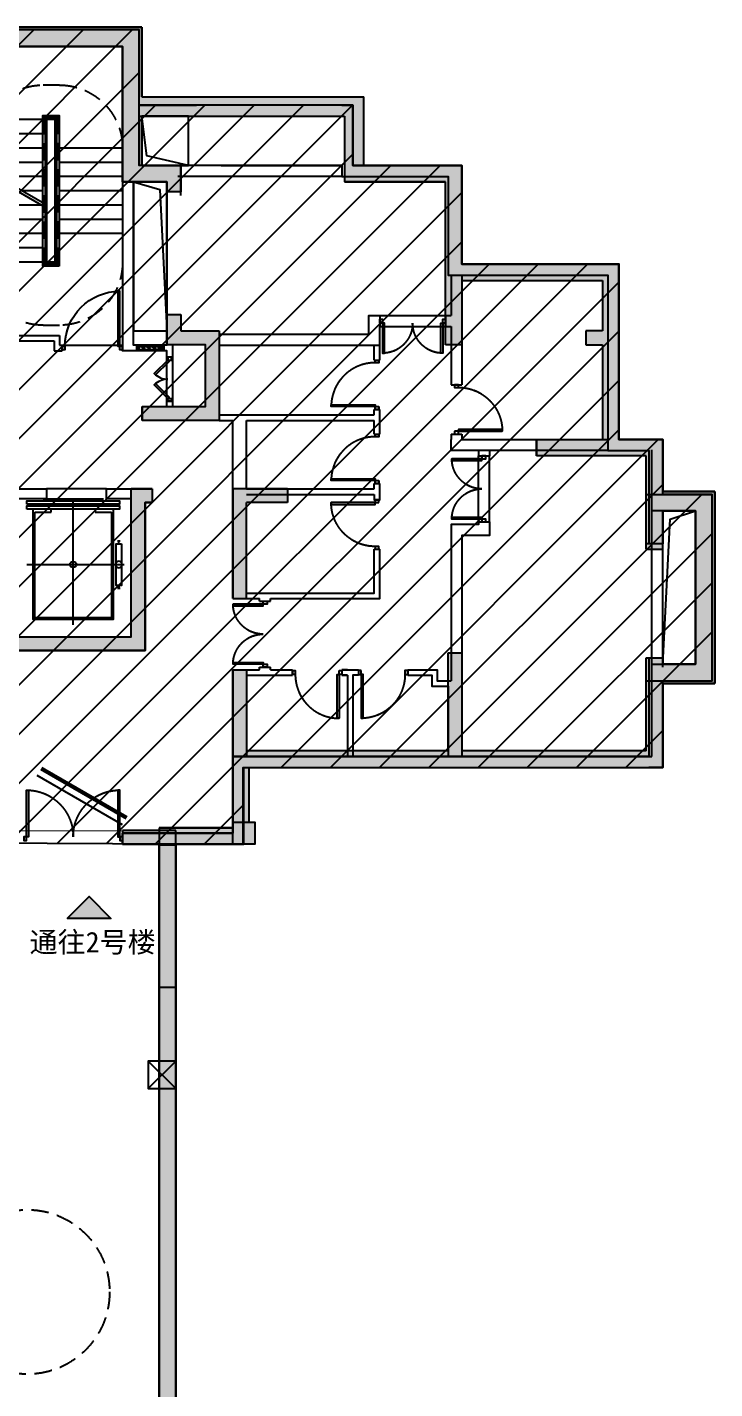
# Model space of a CAD drawing. Header units: millimetres. Extents: x 693907 to 1906102, y -24098 to 332602.
# Drawn here: x 914609 to 927147, y 193076 to 217910 of the extents above; entities that cross this region are included whole.
import ezdxf
from ezdxf.enums import TextEntityAlignment as Align
from ezdxf.xclip import XClip

# ---------------------------------------------------------------- set-up
doc = ezdxf.new("R2010")
doc.units = ezdxf.units.MM
doc.header["$LTSCALE"] = 100
doc.header["$XCLIPFRAME"] = 0
doc.linetypes.add('A6-DK-B1F$0$HIDDEN2', pattern=[4.7625, 3.175, -1.5875])
doc.linetypes.add('XG-130-CORE-B1F(right-6900)$0$XG-14CORE-SF$0$X1-CORE-SF$0$HIDDEN2', pattern=[4.7625, 3.175, -1.5875])
for name, color, linetype in [('-ACO-TTLB', 153, 'Continuous'), ('2#-HW-B1F$0$S-HATCH-X', 251, 'Continuous'), ('2#-HW-B1F$0$S-WALL-S', 4, 'Continuous'), ('2#-W-B1F$0$S-COLUMN-S', 2, 'Continuous'), ('2#-W-B1F$0$S-WALL-S', 4, 'Continuous'), ('A-HATCH', 251, 'Continuous'), ('A-ROOM-IDEN', 31, 'Continuous'), ('A-WIND-IDEN', 244, 'Continuous'), ('A6-DK-B1F$0$A-CONC', 30, 'Continuous'), ('A6-DK-B1F$0$A-TRACK', 77, 'A6-DK-B1F$0$HIDDEN2'), ('A6-DK-renfang-B1F$0$-ACO-LINE', 137, 'Continuous'), ('A6-DK-renfang-B1F$0$PUB_HATCH', 8, 'Continuous'), ('A6-DK-renfang-B1F$0$WALL', 9, 'Continuous'), ('A6-W-B1$0$S-WALL-S', 4, 'Continuous'), ('X2-B1F$0$A-CONC', 30, 'Continuous'), ('X2-B1F$0$A-HOLE-FLOR', 242, 'Continuous'), ('X2-B1F$0$A-WALL', 2, 'Continuous'), ('X2-B1F$0$xref(dwg引用图层)', 7, 'Continuous'), ('XA6-130-S-B1F$0$A-CONC', 30, 'Continuous'), ('XA6-130-S-B1F$0$A-DOOR', 190, 'Continuous'), ('XA6-130-S-B1F$0$A-HOLE-FLOR', 242, 'Continuous'), ('XA6-130-S-B1F$0$A-STAIR', 142, 'Continuous'), ('XA6-130-S-B1F$0$A-WALL', 2, 'Continuous'), ('XG-130-CORE-B1F(right-6900)$0$A-DOOR', 190, 'Continuous'), ('XG-130-CORE-B1F(right-6900)$0$A-EVTR', 193, 'Continuous'), ('XG-130-CORE-B1F(right-6900)$0$A-HOLE-FLOR', 242, 'Continuous'), ('XG-130-CORE-B1F(right-6900)$0$A-SILL', 135, 'Continuous'), ('XG-130-CORE-B1F(right-6900)$0$A-STAIR', 142, 'Continuous'), ('XG-130-CORE-B1F(right-6900)$0$A-WALL', 2, 'Continuous'), ('XG-130-CORE-B1F(right-6900)$0$XG-14CORE-SF$0$A-STAIR', 142, 'Continuous'), ('XG-130-CORE-B1F(right-6900)$0$XG-14CORE-SF$0$X1-CORE-SF$0$A-INDEX', 134, 'Continuous'), ('XG-130-CORE-B1F(right-6900)$0$XG-14CORE-SF$0$X1-CORE-SF$0$A-RAIL', 55, 'Continuous'), ('XG-130-CORE-B1F(right-6900)$0$XG-14CORE-SF$0$X1-CORE-SF$0$A-STAIR', 142, 'Continuous'), ('XG-130-CORE-B1F(right-6900)$0$XU-3A-28F-SF$0$A-WIND', 126, 'Continuous'), ('xref(dwg引用图层)', 7, 'Continuous')]:
    doc.layers.add(name, color=color, linetype=linetype)
for name, color, linetype, plot in [('2#-HW-B1F$0$S-EDIT', 241, 'Continuous', False), ('A6-W-B1$0$S-EDIT', 241, 'Continuous', False), ('XG-130-CORE-B1F(right-6900)$0$XG-14CORE-SF$0$X1-CORE-SF$0$-ACO-PLTW', 220, 'XG-130-CORE-B1F(right-6900)$0$XG-14CORE-SF$0$X1-CORE-SF$0$HIDDEN2', False)]:
    doc.layers.add(name, color=color, linetype=linetype, plot=plot)
doc.styles.add('华文细黑', font='STXIHEI.TTF')

# ---------------------------------------------------------------- blocks, each defined once
blk = doc.blocks.new('*U95')
at = {"linetype": 'ByBlock', "lineweight": -2}
for points in [[(0, -35), (50, -35), (50, 35), (0, 35)], [(1150, -35), (1200, -35), (1200, 35), (1150, 35)], [(85, -585), (85, -35), (50, -35), (50, -585)], [(1115, -585), (1115, -35), (1150, -35), (1150, -585)]]:
    blk.add_lwpolyline(points, close=True, dxfattribs=at)
for centre, start, end in [((50, -35), 270, 0), ((1150, -35), 180, 270)]:
    blk.add_arc(centre, 550, start, end, dxfattribs=at)
blk = doc.blocks.new('*U103')
for points in [[(-900, 35), (-850, 35), (-850, -35), (-900, -35)], [(-50, 35), (0, 35), (0, -35), (-50, -35)], [(-85, -835), (-85, -35), (-50, -35), (-50, -835)]]:
    blk.add_lwpolyline(points, close=True)
blk.add_arc((-50, -35), 800, 180, 270)
blk = doc.blocks.new('*U104')
at = {"linetype": 'ByBlock', "lineweight": -2}
for points in [[(85, 885), (85, 35), (50, 35), (50, 885)], [(1715, 885), (1715, 35), (1750, 35), (1750, 885)], [(0, 35), (50, 35), (50, -35), (0, -35)], [(1750, 35), (1800, 35), (1800, -35), (1750, -35)]]:
    blk.add_lwpolyline(points, close=True, dxfattribs=at)
for centre, start, end in [((50, 35), 0, 90), ((1750, 35), 90, 180)]:
    blk.add_arc(centre, 850, start, end, dxfattribs=at)
blk = doc.blocks.new('*U105')
at = {"linetype": 'ByBlock', "lineweight": -2}
for points in [[(85, 585), (85, 35), (50, 35), (50, 585)], [(1115, 585), (1115, 35), (1150, 35), (1150, 585)], [(0, 35), (50, 35), (50, -35), (0, -35)], [(1150, 35), (1200, 35), (1200, -35), (1150, -35)]]:
    blk.add_lwpolyline(points, close=True, dxfattribs=at)
for centre, start, end in [((50, 35), 0, 90), ((1150, 35), 90, 180)]:
    blk.add_arc(centre, 550, start, end, dxfattribs=at)
blk = doc.blocks.new('*U100')
for points in [[(-900, 35), (-850, 35), (-850, -35), (-900, -35)], [(-50, 35), (0, 35), (0, -35), (-50, -35)], [(-85, -835), (-85, -35), (-50, -35), (-50, -835)]]:
    blk.add_lwpolyline(points, close=True)
blk.add_arc((-50, -35), 800, 180, 270)
blk = doc.blocks.new('*U98')
for points in [[(-815, 835), (-815, 35), (-850, 35), (-850, 835)], [(-850, -35), (-900, -35), (-900, 35), (-850, 35)], [(0, -35), (-50, -35), (-50, 35), (0, 35)]]:
    blk.add_lwpolyline(points, close=True)
blk.add_arc((-850, 35), 800, 0, 90)
blk = doc.blocks.new('XA6-130-S-B1F')
at = {"layer": 'XA6-130-S-B1F$0$A-CONC'}
blk.add_lwpolyline([(32830, 110), (34840, 110), (34840, 1510), (42480, 1510)], dxfattribs=at)
at = {"layer": 'XA6-130-S-B1F$0$A-HOLE-FLOR'}
blk.add_lwpolyline([(36830, 13190), (34630, 13190), (34630, 12290), (36830, 12290)], close=True, dxfattribs=at)
blk.add_lwpolyline([(34630, 13190), (36615, 13024), (36830, 12290)], dxfattribs=at)
at = {"layer": 'XA6-130-S-B1F$0$A-STAIR'}
for points in [[(37520, 9550), (38720, 9550)], [(37520, 9350), (38720, 9350)], [(39320, 5790), (39320, 6990)], [(39520, 5790), (39520, 6990)]]:
    blk.add_lwpolyline(points, dxfattribs=at)
at = {"layer": 'XA6-130-S-B1F$0$A-WALL'}
for points in [[(33130, 13390), (37030, 13390), (37030, 12290), (39020, 12290), (39020, 10490), (41880, 10490)], [(33130, 13190), (36830, 13190), (36830, 12090), (38770, 12090), (38770, 10290), (41680, 10290), (41680, 7090), (42430, 7090), (42430, 5389)], [(36830, 12290), (33840, 12290)], [(36830, 12290), (33840, 12290)], [(36830, 12090), (33840, 12090)], [(36830, 12090), (33840, 12090)], [(38820, 10290), (38820, 9550)], [(39020, 10290), (39020, 8290)], [(34590, 9210), (37320, 9210), (37320, 9550), (37520, 9550)], [(37520, 9550), (37520, 9350)], [(38720, 9550), (38820, 9550)], [(38720, 9550), (38720, 9350)], [(34590, 9010), (37520, 9010), (37520, 9350), (37520, 9350)], [(38720, 9350), (38820, 9350)], [(38820, 9350), (38820, 8290)], [(37420, 8740), (37420, 9010)], [(37420, 8740), (37420, 9010)], [(37520, 8740), (37520, 9010)], [(37520, 8740), (37520, 9010)], [(37420, 8740), (37520, 8740)], [(38820, 8290), (39020, 8290)], [(34590, 7740), (37420, 7740)], [(37420, 7740), (37420, 7840)], [(37420, 7840), (37520, 7840)], [(37420, 7740), (37420, 7840)], [(37520, 7390), (37520, 7840)], [(34590, 7640), (34840, 7640)], [(34840, 6390), (34840, 7640)], [(35090, 6390), (35090, 7640)], [(35090, 7640), (37420, 7640)], [(37420, 7390), (37420, 7640)], [(37420, 7390), (37520, 7390)], [(38820, 7390), (38820, 7290)], [(38820, 7390), (39020, 7390)], [(41680, 7090), (38820, 7090), (38820, 7290)], [(39020, 7390), (39020, 7290)], [(39020, 7290), (41680, 7290)], [(39320, 7090), (39320, 6990)], [(39320, 6990), (39520, 6990)], [(39520, 7090), (39520, 6990)], [(37420, 6290), (37420, 6190), (37520, 6190), (37520, 6490)], [(37420, 6390), (37420, 6490)], [(37420, 6490), (37520, 6490)], [(30870, 6210), (30870, 3690), (32990, 3690), (32990, 6210)], [(33370, 6390), (32990, 6390)], [(33370, 6390), (33370, 6140)], [(35090, 6390), (37420, 6390)], [(35090, 6290), (37420, 6290)], [(35090, 6290), (37420, 6290)], [(37420, 6290), (37420, 6190), (37520, 6190), (37520, 6290)], [(33370, 6140), (33240, 6140)], [(39320, 5790), (39320, 5740), (38820, 5740), (38820, 2890)], [(39520, 5790), (39520, 5540), (39020, 5540), (39020, 1510)], [(39320, 5790), (39520, 5790)], [(35090, 4490), (37420, 4490), (37420, 5290)], [(35530, 4390), (37520, 4390), (37520, 5290)], [(37420, 5290), (37520, 5290)], [(37420, 5290), (37520, 5290)], [(35090, 4390), (35330, 4390)], [(35330, 4340), (35330, 4390)], [(35330, 4340), (35530, 4340)], [(35530, 4340), (35530, 4390)], [(42430, 3310), (42430, 1510), (34840, 1510), (34840, 110), (32830, 110)], [(34840, 3090), (35330, 3090)], [(34840, 3090), (34840, 1510)], [(35090, 2990), (35930, 2990)], [(35090, 2990), (35090, 1510)], [(35330, 3090), (35330, 3140)], [(35330, 3140), (35530, 3140)], [(35530, 3090), (35530, 3140)], [(35530, 3090), (35930, 3090)], [(35930, 3090), (35930, 2990)], [(36830, 3090), (37130, 3090)], [(36830, 3090), (36830, 2990)], [(36930, 3090), (36830, 3090)], [(36830, 2990), (36930, 2990)], [(36930, 2990), (36830, 2990)], [(36930, 2990), (36930, 1510)], [(37130, 2990), (37030, 2990), (37030, 1510)], [(37130, 3090), (37130, 2990)], [(38030, 3090), (38030, 2990)], [(38030, 3090), (38570, 3090), (38570, 2890), (38820, 2890)], [(38030, 2990), (38470, 2990), (38470, 2790), (38770, 2790), (38770, 1510)], [(32830, -90), (35040, -90), (35040, 1310), (42680, 1310)], [(32830, -90), (32830, 110)]]:
    blk.add_lwpolyline(points, dxfattribs=at)
at = {"layer": 'XA6-130-S-B1F$0$A-DOOR', "xscale": -1}
for name, p in [('*U95', (38720, 9450)), ('*U100', (37130, 3040)), ('*U104', (32830, 10))]:
    blk.add_blockref(name, p, dxfattribs=at)
at = {"layer": 'XA6-130-S-B1F$0$A-DOOR', "rotation": 90}
for p in [(37470, 8740), (37470, 7390)]:
    blk.add_blockref('*U98', p, dxfattribs=at)
at = {"layer": 'XA6-130-S-B1F$0$A-DOOR', "xscale": -1}
for name, p, rotation in [('*U103', (38920, 7390), 90), ('*U105', (39420, 6990), 90), ('*U98', (37470, 5290), 90), ('*U95', (35430, 3140), 270)]:
    blk.add_blockref(name, p, dxfattribs=dict(at, rotation=rotation))
at = {"layer": 'XA6-130-S-B1F$0$A-DOOR'}
blk.add_blockref('*U100', (36830, 3040), dxfattribs=at)
blk = doc.blocks.new('*U111')
for p, q in [((-25, 0), (-25, 500)), ((25, 0), (25, 500))]:
    blk.add_line(p, q)
for points in [[(25, 500), (-25, 500), (-25, 450), (25, 450)], [(25, 500), (-25, 500), (-25, 450), (25, 450)], [(22, 497), (-22, 497), (-22, 453), (22, 453)], [(22, 497), (-22, 497), (-22, 453), (22, 453)], [(16, 395), (13, 395), (13, 399), (-16, 445), (-16, 450), (-13, 450), (-13, 446), (16, 400), (16, 395)], [(16, 295), (13, 295), (13, 299), (-16, 345), (-16, 350), (-13, 350), (-13, 346), (16, 300), (16, 295)], [(16, 195), (13, 195), (13, 199), (-16, 245), (-16, 250), (-13, 250), (-13, 246), (16, 200), (16, 195)], [(25, 0), (-25, 0), (-25, 50), (25, 50)], [(25, 0), (-25, 0), (-25, 50), (25, 50)], [(22, 3), (-22, 3), (-22, 47), (22, 47)], [(22, 3), (-22, 3), (-22, 47), (22, 47)], [(16, 95), (13, 95), (13, 99), (-16, 145), (-16, 150), (-13, 150), (-13, 146), (16, 100), (16, 95)]]:
    blk.add_lwpolyline(points, close=True)
blk = doc.blocks.new('*U112')
for points in [[(-1100, -35), (-1050, -35), (-1050, 35), (-1100, 35)], [(-50, -35), (0, -35), (0, 35), (-50, 35)], [(-85, -1035), (-85, -35), (-50, -35), (-50, -1035)]]:
    blk.add_lwpolyline(points, close=True)
blk.add_arc((-50, -35), 1000, 180, 270)
blk = doc.blocks.new('XG-130-CORE-B1F(right-6900)$0$DT-YL')
for p, q in [((13512, 6200), (12412, 6200)), ((12562, 6010), (12562, 5955)), ((12962, 3900), (12962, 6200)), ((13362, 5955), (13362, 6010)), ((12562, 5955), (12262, 5955)), ((13662, 5955), (13362, 5955)), ((12156, 5430), (12106, 5430)), ((12131, 5380), (12131, 5430)), ((13806, 5000), (12031, 5000)), ((12156, 4570), (12106, 4570)), ((12131, 4620), (12131, 4570))]:
    blk.add_line(p, q)
for points in [[(13806, 6100), (13806, 6160), (12118, 6160), (12118, 6100)], [(13806, 6010), (13806, 6070), (12118, 6070), (12118, 6010)], [(12081, 5380), (12081, 4620), (12181, 4620), (12181, 5380)]]:
    blk.add_lwpolyline(points, close=True)
for points in [[(12231, 6010), (12231, 4000), (13693, 4000), (13693, 6010)], [(12262, 5955), (12262, 4030), (13662, 4030), (13662, 5955)]]:
    blk.add_lwpolyline(points)
blk.add_circle((12131, 5000), 60)
at = {"extrusion": (0, 0, -1)}
blk.add_ellipse((12962, 5000), major_axis=(60.1, 0), ratio=0.918919, start_param=4.712389, end_param=10.995574, dxfattribs=at)
blk = doc.blocks.new('*U113')
at = {"linetype": 'ByBlock', "lineweight": -2}
for points in [[(322, 258), (75, 10), (50, 35), (297, 282)], [(478, 258), (725, 10), (750, 35), (503, 282)], [(0, 35), (50, 35), (50, -35), (0, -35)], [(800, 35), (750, 35), (750, -35), (800, -35)]]:
    blk.add_lwpolyline(points, close=True, dxfattribs=at)
for centre, start, end in [((50, 35), 0, 45), ((750, 35), 135, 180)]:
    blk.add_arc(centre, 350, start, end, dxfattribs=at)
blk = doc.blocks.new('XG-130-CORE-B1F(right-6900)')
at = {"const_width": 0.25}
blk.add_lwpolyline([(8240, 9010, 1), (8240, 9010, 1)], format="xyb", close=True, dxfattribs=at)
at = {"layer": 'XG-130-CORE-B1F(right-6900)$0$A-HOLE-FLOR'}
blk.add_lwpolyline([(8940, 11990), (9550, 11990), (9550, 9270), (8940, 9270)], close=True, dxfattribs=at)
blk.add_lwpolyline([(9550, 11990), (9073, 11849), (8940, 9290)], dxfattribs=at)
at = {"layer": 'XG-130-CORE-B1F(right-6900)$0$A-SILL'}
for points in [[(8995, 9010), (9495, 9010)], [(8995, 8910), (9495, 8910)]]:
    blk.add_lwpolyline(points, dxfattribs=at)
at = {"layer": 'XG-130-CORE-B1F(right-6900)$0$A-STAIR'}
for points in [[(10850, 9010), (9750, 9010)], [(10040, 6390), (11140, 6390)]]:
    blk.add_lwpolyline(points, dxfattribs=at)
at = {"layer": 'XG-130-CORE-B1F(right-6900)$0$A-WALL'}
for p, q in [((12660, 14760), (12660, 12290)), ((12360, 14460), (12360, 9190)), ((10900, 9190), (10900, 9010)), ((10850, 9010), (10850, 8910)), ((11000, 9090), (11000, 8910))]:
    blk.add_line(p, q, dxfattribs=at)
for points in [[(8690, 11740), (8690, 12290), (9450, 12290), (9450, 14760), (12660, 14760)], [(12360, 14460), (9750, 14460), (9750, 8990)], [(9495, 9010), (9550, 9010), (9550, 11990), (8940, 11990), (8940, 9010), (8995, 9010), (8995, 8910)], [(12560, 11990), (12560, 9400)], [(12360, 9190), (10900, 9190)], [(9390, 7890), (8940, 7890), (8940, 7990), (8840, 7990), (8840, 7890), (8240, 7890), (8240, 9020), (8840, 9020), (8840, 8790), (8940, 8790), (8940, 8910), (8995, 8910)], [(9495, 9010), (9495, 8910), (9750, 8910), (9750, 8990), (9750, 8990)], [(10900, 9010), (10850, 9010)], [(11910, 7690), (11910, 7990), (12010, 7990), (12010, 7890), (13060, 7890), (13060, 9020), (12010, 9020), (12010, 8790), (11910, 8790), (11910, 9090), (11000, 9090)], [(11000, 8910), (10850, 8910)], [(11710, 6390), (11140, 6390), (11140, 6210), (11710, 6210), (11710, 3690), (9590, 3690), (9590, 6210), (10040, 6210), (10040, 6390), (9590, 6390)], [(12090, 6140), (11960, 6140), (11960, 3440), (9340, 3440), (9340, 6140), (9210, 6140)]]:
    blk.add_lwpolyline(points, dxfattribs=at)
at = {"layer": 'XG-130-CORE-B1F(right-6900)$0$XG-14CORE-SF$0$A-STAIR'}
for p, q in [((8840, 8790), (8840, 7990)), ((8940, 7990), (8940, 8790)), ((11910, 7990), (11910, 8790)), ((12010, 8790), (12010, 7990))]:
    blk.add_line(p, q, dxfattribs=at)
at = {"layer": 'XG-130-CORE-B1F(right-6900)$0$XG-14CORE-SF$0$X1-CORE-SF$0$-ACO-PLTW'}
blk.add_line((11180, 13175), (10930, 13175), dxfattribs=at)
blk.add_lwpolyline([(10930, 13175), (10930, 10475), (11180, 10475), (11180, 13175)], dxfattribs=at)
at = {"layer": 'XG-130-CORE-B1F(right-6900)$0$XG-14CORE-SF$0$X1-CORE-SF$0$A-INDEX'}
for points in [[(12360, 12222), (11815, 11908), (11692, 12010), (11808, 11730), (11685, 11832), (11130, 11512)], [(12360, 12280), (11774, 11942)], [(11731, 11917), (11130, 11570)]]:
    blk.add_lwpolyline(points, dxfattribs=at)
at = {"layer": 'XG-130-CORE-B1F(right-6900)$0$XG-14CORE-SF$0$X1-CORE-SF$0$A-RAIL'}
for points in [[(10905, 10450), (11205, 10450), (11205, 13200), (10905, 13200)], [(10955, 10500), (11155, 10500), (11155, 13150), (10955, 13150)]]:
    blk.add_lwpolyline(points, close=True, dxfattribs=at)
at = {"layer": 'XG-130-CORE-B1F(right-6900)$0$XG-14CORE-SF$0$X1-CORE-SF$0$A-STAIR'}
for p, q in [((10955, 13125), (11155, 13125)), ((10980, 10525), (10980, 13125)), ((11130, 10525), (11130, 13125)), ((11205, 13125), (12360, 13125)), ((11130, 12865), (11155, 12865)), ((11205, 12865), (12360, 12865)), ((9750, 12605), (10905, 12605)), ((10955, 12605), (10980, 12605)), ((11130, 12605), (11155, 12605)), ((11205, 12605), (12360, 12605)), ((9750, 12345), (10905, 12345)), ((10955, 12345), (10980, 12345)), ((11130, 12345), (11155, 12345)), ((11205, 12345), (12360, 12345)), ((9750, 12085), (10905, 12085)), ((10955, 12085), (10980, 12085)), ((11205, 12085), (12022, 12085)), ((12122, 12085), (12360, 12085)), ((9750, 11825), (10905, 11825)), ((10955, 11825), (10980, 11825)), ((11130, 11825), (11155, 11825)), ((11205, 11825), (11572, 11825)), ((11205, 11825), (11572, 11825)), ((11672, 11825), (11694, 11825)), ((11769, 11825), (12360, 11825)), ((9750, 11565), (10905, 11565)), ((10955, 11565), (10980, 11565)), ((11130, 11565), (11155, 11565)), ((11205, 11565), (12360, 11565)), ((9750, 11305), (10905, 11305)), ((10955, 11305), (10980, 11305)), ((11130, 11305), (11155, 11305)), ((11205, 11305), (12360, 11305)), ((9750, 11045), (10905, 11045)), ((10955, 11045), (10980, 11045)), ((11130, 11045), (11155, 11045)), ((11205, 11045), (12360, 11045)), ((11130, 10785), (11155, 10785)), ((11205, 10785), (12360, 10785)), ((10955, 10525), (11155, 10525)), ((11205, 10525), (12360, 10525))]:
    blk.add_line(p, q, dxfattribs=at)
at = {"layer": 'XG-130-CORE-B1F(right-6900)$0$XG-14CORE-SF$0$X1-CORE-SF$0$A-STAIR', "linetype": 'XG-130-CORE-B1F(right-6900)$0$XG-14CORE-SF$0$X1-CORE-SF$0$HIDDEN2'}
for points in [[(10900, 13755), (11200, 13755)], [(11200, 9375), (10900, 9375)]]:
    blk.add_lwpolyline(points, dxfattribs=at)
for centre, start, end in [((10900, 12605), 90, 180), ((11200, 12605), 0, 90), ((10900, 10525), 180, 270), ((11200, 10525), 270, 0)]:
    blk.add_arc(centre, 1150, start, end, dxfattribs=at)
at = {"layer": 'XG-130-CORE-B1F(right-6900)$0$A-DOOR'}
for name, p, rotation in [('*U112', (9750, 8960), 180), ('*U113', (11960, 7990), 90)]:
    blk.add_blockref(name, p, dxfattribs=dict(at, rotation=rotation))
at = {"layer": 'XG-130-CORE-B1F(right-6900)$0$A-DOOR', "xscale": -1, "rotation": 270}
blk.add_blockref('*U113', (8890, 7990), dxfattribs=at)
at = {"layer": 'XG-130-CORE-B1F(right-6900)$0$A-EVTR'}
blk.add_blockref('XG-130-CORE-B1F(right-6900)$0$DT-YL', (-2312, 10), dxfattribs=at)
at = {"layer": 'XG-130-CORE-B1F(right-6900)$0$XU-3A-28F-SF$0$A-WIND', "rotation": 90}
blk.add_blockref('*U111', (9495, 8960), dxfattribs=at)
blk = doc.blocks.new('X2-B1F')
at = {"layer": 'X2-B1F$0$A-CONC'}
blk.add_lwpolyline([(42480, 3190), (42480, 3190), (43280, 3190), (43280, 5990), (42480, 5990), (42480, 7100)], dxfattribs=at)
at = {"layer": 'X2-B1F$0$A-HOLE-FLOR'}
blk.add_lwpolyline([(34030, 13190), (33180, 13190), (33180, 12290), (34030, 12290)], close=True, dxfattribs=at)
blk.add_lwpolyline([(34030, 12290), (33274, 12467), (33180, 13190)], dxfattribs=at)
at = {"layer": 'X2-B1F$0$A-HOLE-FLOR', "linetype": 'ByBlock'}
blk.add_lwpolyline([(42680, 5990), (43280, 5990), (43280, 3190), (42680, 3190)], close=True, dxfattribs=at)
blk.add_lwpolyline([(42680, 3190), (42816, 5838), (43280, 5990)], dxfattribs=at)
at = {"layer": 'X2-B1F$0$A-WALL'}
for points in [[(42480, 1510), (42480, 5990)], [(42680, 3140), (42680, 5990)]]:
    blk.add_lwpolyline(points, dxfattribs=at)
ref = blk.add_blockref('XA6-130-S-B1F', (0, 0))
XClip(ref).set_block_clipping_path([(34177.2366480567, 14900), (34177.2366480567, 12290.0000168589), (36830.0000062795, 12290.0000168589), (36830.0000062795, 14900), (43580, 14900), (43580, -1000), (29080.0000112215, -996.3937731325), (29080.0000112215, 1845.1057313228), (13499.9999999989, 1845.1057313228), (13499.9999999989, -1000), (9347.7041610785, -1000), (9347.7041610785, 6200), (8039.9999918501, 6199.9999997984), (8040, 9210), (8740.0000232499, 9210), (8740, 12310), (9550, 12310), (9550, 14900)])
at = {"layer": 'X2-B1F$0$xref(dwg引用图层)', "xscale": -1}
blk.add_blockref('XG-130-CORE-B1F(right-6900)', (42580, 0), dxfattribs=at)
blk = doc.blocks.new('2#-HW-B1F')
at = {"layer": '2#-HW-B1F$0$S-HATCH-X'}
for points in [[(22280, 9020), (22580, 9020), (22580, 9270), (22280, 9270), (22280, 10190), (24840, 10190), (24840, 9020), (25140, 9020), (25140, 11990), (30220, 11990), (30220, 14460), (32830, 14460), (32830, 11990), (33640, 11990), (33640, 11810), (33890, 11810), (33890, 12290), (33180, 12290), (33180, 13190), (36880, 13190), (36880, 11990), (38720, 11990), (38720, 9020), (39020, 9020), (39020, 10190), (41580, 10190), (41580, 9270), (41280, 9270), (41280, 9020), (41580, 9020), (41580, 7290), (40380, 7290), (40380, 6990), (42380, 6990), (42380, 5390), (42680, 5390), (42680, 5990), (43280, 5990), (43280, 3190), (42680, 3190), (42680, 3310), (42380, 3310), (42380, 1610), (39020, 1610), (39020, 3400), (38770, 3400), (38770, 1610), (35090, 1610), (35090, 3090), (34840, 3090), (34840, 310), (35140, 310), (35140, 1310), (42680, 1310), (42680, 2840), (43630, 2840), (43630, 6340), (42680, 6340), (42680, 7290), (41880, 7290), (41880, 10490), (39020, 10490), (39020, 12290), (37230, 12290), (37230, 13540), (33180, 13540), (33180, 14810), (29870, 14810), (29870, 12290), (24840, 12290), (24840, 10490), (21980, 10490), (21980, 7300), (20600, 7300), (20600, 10490), (17740, 10490), (17740, 12290), (12710, 12290), (12710, 14810), (9500, 14810), (9500, 14460), (700, 14460), (700, 12440), (-150, 12440), (-150, 7340), (-1063, 7340), (-1063, 7040), (200, 7040), (200, 12090), (1000, 12090), (1000, 14160), (9500, 14160), (9500, 12290), (8690, 12290), (8690, 11810), (8940, 11810), (8940, 12040), (9750, 12040), (9750, 14460), (12360, 14460), (12360, 11990), (17440, 11990), (17440, 9020), (17740, 9020), (17740, 10190), (20300, 10190), (20300, 9270), (20000, 9270), (20000, 9020), (20300, 9020), (20300, 7000), (22280, 7000)], [(34590, 9270), (33890, 9270), (33890, 9570), (33640, 9570), (33640, 9020), (34340, 9020), (34340, 7890), (33190, 7890), (33190, 7710), (33190, 7640), (34590, 7640)], [(33240, 6140), (33370, 6140), (33370, 6390), (32990, 6390), (32990, 3690), (30870, 3690), (30870, 6390), (30490, 6390), (30490, 6140), (30620, 6140), (30620, 3440), (33240, 3440)], [(35090, 6140), (35840, 6140), (35840, 6390), (34840, 6390), (34840, 4390), (35090, 4390)], [(35240, 310), (34840, 310), (34840, -90), (35240, -90)], [(34840, 210), (33800, 210), (33500, 210), (33500, -2697), (33800, -2697), (33800, -90), (34840, -90)]]:
    blk.add_hatch(color=256, dxfattribs=at).paths.add_polyline_path(points)
at = {"layer": '2#-HW-B1F$0$S-EDIT'}
for p, q in [((29870, 14810), (33180, 14810)), ((33180, 14810), (33180, 13540)), ((32830, 14460), (30220, 14460)), ((32830, 11990), (32830, 14460)), ((33180, 13540), (37230, 13540)), ((37230, 12290), (37230, 13540)), ((33180, 13190), (36880, 13190)), ((33180, 13190), (33180, 12290)), ((36880, 13190), (36880, 11990)), ((33180, 12290), (33890, 12290)), ((33890, 12290), (33890, 11810)), ((37230, 12290), (39020, 12290)), ((39020, 12290), (39020, 10490)), ((33640, 11990), (32830, 11990)), ((33640, 11810), (33640, 11990)), ((38720, 11990), (36880, 11990)), ((38720, 9020), (38720, 11990)), ((33890, 11810), (33640, 11810)), ((39020, 10490), (41880, 10490)), ((41880, 7290), (41880, 10500)), ((39020, 10190), (41580, 10190)), ((39020, 10190), (39020, 9020)), ((41580, 10190), (41580, 9270)), ((33640, 9020), (33640, 9570)), ((33640, 9570), (33890, 9570)), ((33890, 9570), (33890, 9270)), ((33890, 9270), (34590, 9270)), ((34590, 9270), (34590, 7640)), ((41580, 9270), (41280, 9270)), ((41280, 9270), (41280, 9020)), ((34340, 9020), (33640, 9020)), ((34340, 7890), (34340, 9020)), ((39020, 9020), (38720, 9020)), ((41280, 9020), (41580, 9020)), ((41580, 9020), (41580, 7290)), ((33190, 7890), (33190, 7640)), ((33190, 7890), (34340, 7890)), ((34590, 7640), (33190, 7640)), ((40380, 7290), (41580, 7290)), ((40380, 7290), (40380, 6990)), ((41880, 7290), (42680, 7290)), ((42680, 7290), (42680, 6340)), ((42380, 6990), (40380, 6990)), ((42380, 5390), (42380, 6990)), ((32990, 6390), (33370, 6390)), ((32990, 3690), (32990, 6390)), ((33370, 6390), (33370, 6140)), ((35840, 6390), (34840, 6390)), ((34840, 4390), (34840, 6390)), ((35840, 6390), (35840, 6140)), ((42680, 6340), (43630, 6340)), ((43630, 6340), (43630, 2840)), ((33370, 6140), (33240, 6140)), ((33240, 6140), (33240, 3440)), ((35090, 4390), (35090, 6140)), ((35840, 6140), (35090, 6140)), ((42680, 5990), (43280, 5990)), ((42680, 5990), (42680, 5390)), ((43280, 5990), (43280, 3190)), ((42680, 5390), (42380, 5390)), ((34840, 4390), (35090, 4390)), ((30870, 3690), (32990, 3690)), ((33240, 3440), (30620, 3440)), ((38770, 1610), (38770, 3400)), ((38770, 3400), (39020, 3400)), ((39020, 3400), (39020, 1610)), ((42380, 1610), (42380, 3310)), ((42380, 3310), (42680, 3310)), ((42680, 3310), (42680, 3190)), ((34840, 3090), (35090, 3090)), ((34840, 310), (34840, 3090)), ((35090, 3090), (35090, 1610)), ((43280, 3190), (42680, 3190)), ((43630, 2840), (42680, 2840)), ((42680, 2840), (42680, 1310)), ((38770, 1610), (35090, 1610)), ((42380, 1610), (39020, 1610)), ((35140, 310), (35140, 1310)), ((35140, 1310), (42680, 1310)), ((34840, 310), (35140, 310)), ((33500, 210), (33500, -2697)), ((33500, 210), (34840, 210)), ((34840, -90), (33800, -90)), ((33800, -90), (33800, -2697)), ((33500, -2697), (33800, -2697))]:
    blk.add_line(p, q, dxfattribs=at)
blk.add_lwpolyline([(34840, 310), (35240, 310), (35240, -90), (34840, -90)], close=True, dxfattribs=at)
at = {"layer": '2#-HW-B1F$0$S-WALL-S', "color": 0, "linetype": 'ByBlock', "lineweight": -2}
blk.add_line((42680, 1310), (42430, 1310), dxfattribs=at)
blk = doc.blocks.new('2#-W-B1F')
at = {"layer": '2#-W-B1F$0$S-COLUMN-S'}
blk.add_lwpolyline([(34840, 310), (35240, 310), (35240, -90), (34840, -90)], close=True, dxfattribs=at)
at = {"layer": '2#-W-B1F$0$S-WALL-S', "color": 0, "linetype": 'ByBlock', "lineweight": -2}
for p, q in [((33180, 14810), (29870, 14810)), ((29970, 14810), (33180, 14810)), ((33180, 14810), (33180, 13540)), ((33180, 13540), (33180, 14810)), ((30220, 14460), (32830, 14460)), ((30220, 14460), (32830, 14460)), ((32830, 14460), (32830, 11990)), ((32830, 14460), (32830, 13990)), ((32830, 11990), (32830, 13990)), ((33180, 13540), (37230, 13540)), ((37230, 12290), (37230, 13540)), ((33180, 13190), (36880, 13190)), ((33180, 12290), (33180, 13190)), ((33180, 13190), (33180, 12290)), ((36880, 13190), (36880, 11990)), ((33890, 12290), (33180, 12290)), ((33180, 12290), (33890, 12290)), ((33890, 12290), (33890, 11810)), ((37230, 12290), (39020, 12290)), ((38240, 12290), (39020, 12290)), ((39020, 10490), (39020, 12290)), ((39020, 12290), (39020, 10490)), ((39020, 12290), (39020, 10490)), ((32830, 11990), (33640, 11990)), ((33640, 11990), (32830, 11990)), ((33640, 11810), (33640, 11990)), ((36880, 11990), (38720, 11990)), ((38720, 9020), (38720, 11990)), ((33890, 11810), (33640, 11810)), ((41880, 10490), (39020, 10490)), ((39020, 10490), (41880, 10490)), ((41880, 10490), (41630, 10490)), ((41880, 10500), (41880, 7290)), ((41880, 8840), (41880, 10490)), ((39020, 10190), (41580, 10190)), ((39020, 10190), (39020, 9020)), ((41580, 10190), (41580, 9270)), ((33640, 9020), (33640, 9570)), ((33640, 9570), (33890, 9570)), ((33890, 9570), (33890, 9270)), ((33890, 9270), (34590, 9270)), ((34590, 9270), (34590, 7640)), ((41580, 9270), (41280, 9270)), ((41280, 9270), (41280, 9020)), ((34340, 9020), (33640, 9020)), ((34340, 7890), (34340, 9020)), ((39020, 9020), (38720, 9020)), ((41280, 9020), (41580, 9020)), ((41580, 9020), (41580, 7290)), ((33190, 7710), (33190, 7890)), ((33190, 7890), (34340, 7890)), ((33190, 7640), (33190, 7710)), ((33190, 7710), (33190, 7710)), ((41880, 7710), (41880, 7290)), ((34590, 7640), (33190, 7640)), ((40380, 7110), (40380, 7290)), ((40380, 7290), (41580, 7290)), ((42680, 7290), (41880, 7290)), ((41880, 7290), (42680, 7290)), ((42430, 7290), (42680, 7290)), ((42680, 7290), (42680, 6340)), ((40380, 6990), (40380, 7110)), ((40380, 7110), (40380, 7110)), ((42380, 6990), (40380, 6990)), ((42380, 5390), (42380, 6990)), ((32990, 6390), (33370, 6390)), ((32990, 3690), (32990, 6390)), ((33370, 6390), (33370, 6140)), ((35840, 6390), (34840, 6390)), ((34840, 6390), (34840, 4390)), ((35840, 6390), (35840, 6140)), ((43630, 6340), (42680, 6340)), ((42680, 6340), (43630, 6340)), ((43630, 2840), (43630, 6340)), ((43630, 6340), (43630, 2840)), ((33370, 6140), (33240, 6140)), ((33240, 6140), (33240, 3440)), ((35840, 6140), (35090, 6140)), ((35090, 4390), (35090, 6140)), ((42680, 5990), (43280, 5990)), ((42680, 5990), (42680, 5390)), ((43280, 5990), (43280, 3190)), ((42680, 5390), (42380, 5390)), ((34840, 4390), (35090, 4390)), ((30870, 3690), (32990, 3690)), ((33240, 3440), (30620, 3440)), ((38770, 1610), (38770, 3400)), ((38770, 3400), (39020, 3400)), ((39020, 3400), (39020, 1610)), ((42380, 1610), (42380, 3310)), ((42380, 3310), (42680, 3310)), ((42680, 3310), (42680, 3190)), ((34840, 1610), (34840, 3090)), ((34840, 3090), (35090, 3090)), ((35090, 3090), (35090, 1610)), ((43280, 3190), (42680, 3190)), ((42680, 1310), (42680, 2840)), ((42680, 2840), (43630, 2840)), ((43630, 2840), (42680, 2840)), ((42680, 2840), (42680, 1310)), ((42680, 2840), (42680, 1310)), ((34840, 1610), (34840, 310)), ((38770, 1610), (35090, 1610)), ((42380, 1610), (39020, 1610)), ((35140, 310), (35140, 1310)), ((35140, 1310), (42680, 1310)), ((42680, 1310), (42430, 1310)), ((33500, 210), (33500, -2697)), ((33800, 210), (33500, 210)), ((34840, 210), (33800, 210)), ((34840, -90), (33800, -90)), ((33800, -90), (33800, -2697)), ((33800, -90), (34840, -90)), ((33500, -2697), (33800, -2697))]:
    blk.add_line(p, q, dxfattribs=at)
blk = doc.blocks.new('BF1')
at = {"layer": 'xref(dwg引用图层)'}
for name in ['2#-HW-B1F', '2#-W-B1F']:
    blk.add_blockref(name, (141300, 203100), dxfattribs=at)
blk = doc.blocks.new('A6-W-B1$0$Z-3')
at = {"layer": 'A6-W-B1$0$S-EDIT'}
for p, q in [((-250, 250), (250, -250)), ((250, 250), (-250, -250))]:
    blk.add_line(p, q, dxfattribs=at)
at = {"layer": 'A6-W-B1$0$S-WALL-S', "color": 0, "linetype": 'ByBlock', "lineweight": -2}
blk.add_lwpolyline([(250, 250), (-250, 250), (-250, -250), (250, -250), (250, 250)], dxfattribs=at)
blk = doc.blocks.new('A6-W-B1', base_point=(85957, 40190))
at = {"layer": 'A6-W-B1$0$S-WALL-S'}
blk.add_lwpolyline([(260757, 243190), (261057, 243190), (261057, 205250), (260337, 205250), (260337, 205550), (260757, 205550)], close=True, dxfattribs=at)
blk.add_blockref('A6-W-B1$0$Z-3', (260807, 238990, 0), dxfattribs=at)
blk = doc.blocks.new('A6-DK-renfang-B1F')
at = {"layer": 'A6-DK-renfang-B1F$0$PUB_HATCH'}
for points in [[(183680, 209390), (183980, 209090), (184580, 209090), (184880, 209390)], [(183980, 208390), (183980, 209090), (183680, 209390), (183680, 208390)], [(184580, 206290), (184880, 205990), (184880, 209390), (184580, 209090)], [(183680, 205990), (183980, 206290), (183980, 206410), (183680, 206410)], [(183980, 206290), (183680, 205990), (184880, 205990), (184580, 206290)], [(175100, 203260), (174130, 203260), (174130, 203010), (174800, 203010)], [(175000, 192685), (175100, 192810), (175100, 203260), (174800, 203010), (174800, 192685)]]:
    blk.add_hatch(color=256, dxfattribs=at).paths.add_polyline_path(points)
at = {"color": 0, "extrusion": (0, 0, -1)}
blk.add_line((174130, 203360), (172571, 204260), dxfattribs=at)
at = {"color": 0, "extrusion": (0, 0, -1), "const_width": 75}
blk.add_lwpolyline([(-174205, 203490), (-172646, 204390)], dxfattribs=at)
at = {"layer": 'A6-DK-renfang-B1F$0$-ACO-LINE', "color": 3, "const_width": 20}
blk.add_lwpolyline([(122450, 203150), (135050, 203150), (135050, 205150), (137000, 205150), (137000, 203150), (141200, 203150), (141200, 210390), (142000, 210390), (142000, 212370), (145160, 212370), (145160, 212140), (146810, 212140), (146810, 206160), (149040, 206160), (149040, 203260), (175100, 203253), (175100, 181610)], dxfattribs=at)
at = {"layer": 'A6-DK-renfang-B1F$0$WALL', "color": 3}
for p, q in [((183680, 209390), (184880, 209390)), ((183680, 208390), (183680, 209390)), ((184880, 205990), (184880, 209390)), ((183980, 209090), (184580, 209090)), ((183980, 208390), (183980, 209090)), ((184580, 206290), (184580, 209090)), ((183680, 208390), (183980, 208390)), ((183680, 205990), (183680, 206410)), ((183680, 206410), (183980, 206410)), ((183980, 206290), (183980, 206410)), ((183980, 206290), (184580, 206290)), ((183680, 205990), (184880, 205990)), ((175100, 203260), (174130, 203260)), ((174130, 203260), (174130, 203010)), ((175100, 192810), (175100, 203260)), ((174130, 203010), (174800, 203010)), ((174800, 192685), (174800, 203010))]:
    blk.add_line(p, q, dxfattribs=at)
blk = doc.blocks.new('A6-DK-B1F$0$gsethsergtyf')
at = {"layer": 'A6-DK-B1F$0$A-TRACK'}
blk.add_circle((172393, 194842, 0), 1500, dxfattribs=at)
blk = doc.blocks.new('dttc')
at = {"layer": 'A-HATCH'}
h = blk.add_hatch(dxfattribs=at)
h.set_pattern_fill('ANSI31', color=256, scale=200)
h.paths.add_polyline_path([(146560, 203160), (176330, 203010), (176330, 204410), (183980, 204410), (183980, 205990), (184880, 205990), (184880, 209390), (183980, 209390), (183980, 210390), (183180, 210390), (183180, 213590), (180320, 213590), (180320, 215390), (178330, 215390), (178330, 216490), (174430, 216490), (174430, 217860), (171220, 217860), (171220, 215390), (166140, 215390), (166140, 213590), (163280, 213590), (163280, 210400), (161900, 210400), (161900, 213590), (159040, 213600), (159040, 215390), (153960, 215390), (153960, 217860), (150750, 217860), (150750, 217560), (142000, 217560), (142000, 213600), (141200, 213600), (141200, 210390), (146560, 210390)])
blk.add_lwpolyline([(146560, 203160), (176330, 203010), (176330, 204410), (183980, 204410), (183980, 205990), (184880, 205990), (184880, 209390), (183980, 209390), (183980, 210390), (183180, 210390), (183180, 213590), (180320, 213590), (180320, 215390), (178330, 215390), (178330, 216490), (174430, 216490), (174430, 217860), (171220, 217860)], dxfattribs=at)

msp = doc.modelspace()

# ---------------------------------------------------------------- hatches: boundary and pattern name
at = {"layer": 'A-HATCH'}
h = msp.add_hatch(color=256, dxfattribs=at)
h.dxf.hatch_style = 1
h.paths.add_polyline_path([(915335.6, 201652.1), (915735.6, 202052.1), (916135.6, 201652.1)])

# ---------------------------------------------------------------- linework, layer by layer
at = {"layer": 'A-WIND-IDEN'}
msp.add_lwpolyline([(915335.6, 201652.1), (915735.6, 202052.1), (916135.6, 201652.1)], close=True, dxfattribs=at)
at = {"layer": 'A6-DK-B1F$0$A-CONC'}
for p, q in [((917016.9, 203000), (917016.9, 164804.8)), ((917316.9, 203000), (917316.9, 164804.8))]:
    msp.add_line(p, q, dxfattribs=at)

# ---------------------------------------------------------------- block references
at = {"layer": '-ACO-TTLB'}
for name in ['BF1', 'dttc']:
    msp.add_blockref(name, (742216.9, 0), dxfattribs=at)
msp.add_blockref('A6-DK-B1F$0$gsethsergtyf', (742216.9, 0))
at = {"layer": 'xref(dwg引用图层)'}
for name, p in [('A6-W-B1', (742216.9, 0)), ('A6-DK-renfang-B1F', (742216.9, 0)), ('X2-B1F', (883516.9, 203100))]:
    msp.add_blockref(name, p, dxfattribs=at)

# ---------------------------------------------------------------- texts
at = {"layer": 'A-ROOM-IDEN', "style": '华文细黑'}
msp.add_text('通往2号楼', height=375, dxfattribs=at).set_placement((915800.8, 201035.4), align=Align.CENTER)

doc.saveas('drawing.dxf')
